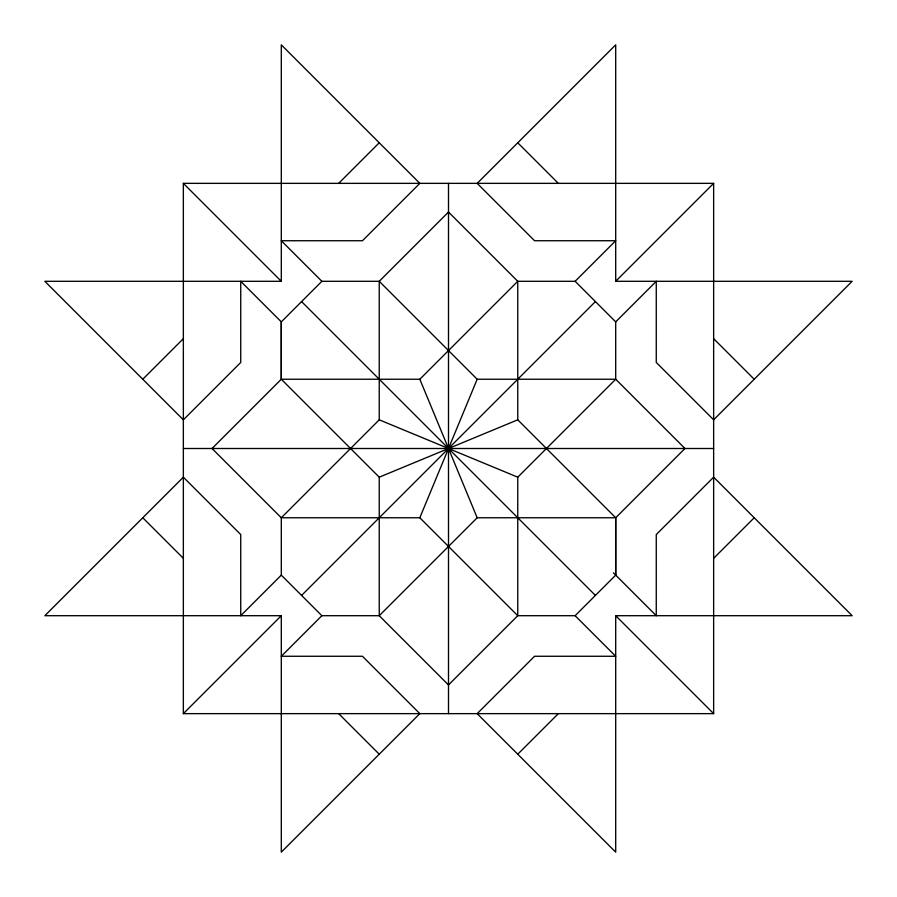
<?xml version="1.0" encoding="UTF-8"?>
<svg xmlns="http://www.w3.org/2000/svg" width="897" height="897" viewBox="0 0 897 897"><rect width="100%" height="100%" fill="white"/><g stroke="black" fill="none" stroke-linecap="round" stroke-linejoin="round"><path stroke-width="1.35" d="M615.701 575.134L615.701 517.76L477.182 517.76L379.24 615.701L379.24 477.182L281.299 379.24L281.299 321.866L321.866 281.299L379.24 281.299L477.182 379.24L615.701 379.24L684.949 448.5L615.701 517.76L615.701 575.134L575.134 615.701L517.76 615.701L448.5 684.949L379.24 615.701L321.866 615.701L281.299 575.134L281.299 517.76L379.24 419.818L379.24 281.299L448.5 212.051L517.76 281.299L575.134 281.299L615.701 321.866L615.701 379.24L517.76 477.182L517.76 615.701L419.818 517.76L281.299 517.76L212.051 448.5L281.299 379.24L281.299 321.866L240.732 281.299L240.732 362.444L183.358 419.818L44.85 281.299L281.299 281.299L281.299 44.85L419.818 183.358L362.444 240.732L281.299 240.732L321.866 281.299M419.818 517.76L477.182 379.24M142.791 379.24L183.358 338.674M338.674 183.358L379.24 142.791M281.299 379.24L419.818 379.24L517.76 281.299L517.76 419.818L615.701 517.76M281.299 575.134L240.732 615.701L240.732 534.556L183.358 477.182L44.85 615.701L281.299 615.701L281.299 852.15L419.818 713.642L362.444 656.268L281.299 656.268L321.866 615.701M575.134 281.299L615.701 240.732L534.556 240.732L477.182 183.358L615.701 44.85L615.701 281.299L852.15 281.299L713.642 419.818L656.268 362.444L656.268 281.299L615.701 321.866M183.358 713.642L183.358 183.358L713.642 183.358L713.642 713.642L183.358 713.642L281.299 615.701M301.583 595.417L595.417 301.583M615.701 281.299L713.642 183.358M517.76 754.209L558.326 713.642M713.642 558.326L754.209 517.76M379.24 477.182L517.76 419.818M183.358 448.5L713.642 448.5M575.134 615.701L615.701 656.268L534.556 656.268L477.182 713.642L615.701 852.15L615.701 615.701L852.15 615.701L713.642 477.182L656.268 534.556L656.268 615.701L613.436 572.858M379.24 419.818L517.76 477.182M517.76 142.791L558.326 183.358M713.642 338.674L754.209 379.24M183.358 183.358L281.299 281.299M301.583 301.583L595.417 595.417M615.701 615.701L713.642 713.642M142.791 517.76L183.358 558.326M338.674 713.642L379.24 754.209M419.818 379.24L477.182 517.76M448.5 183.358L448.5 713.642"/></g></svg>
